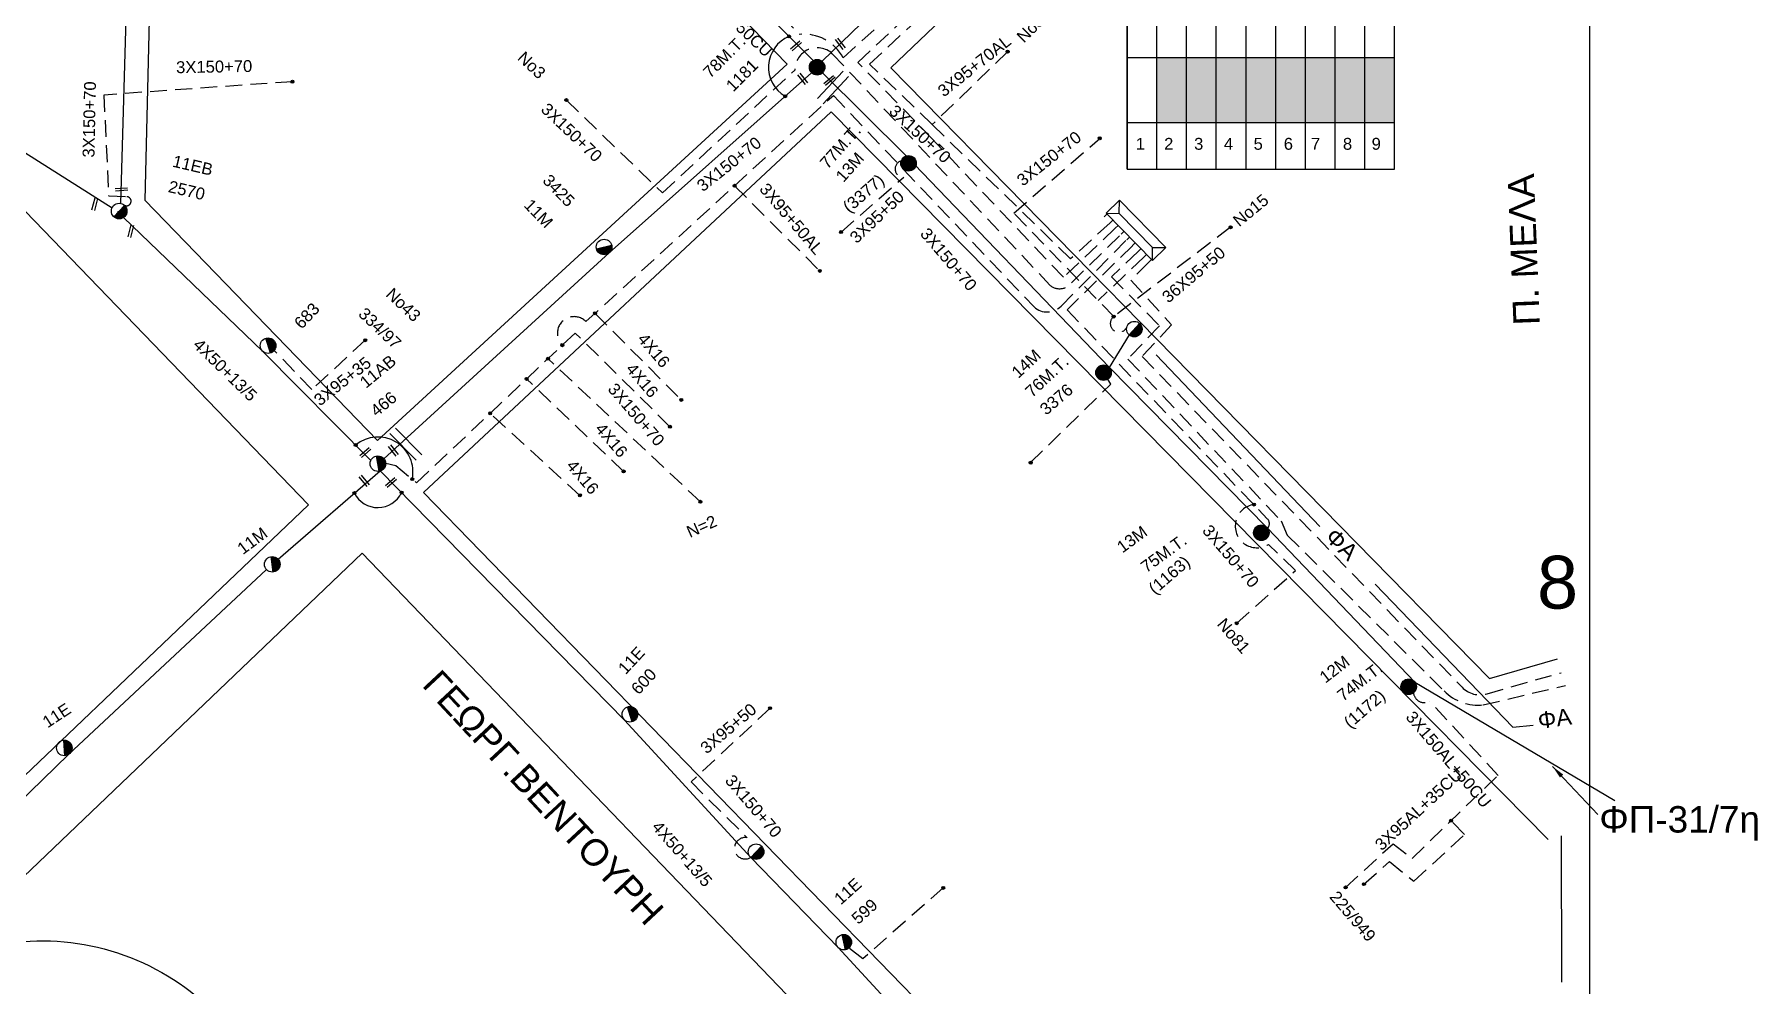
# Model space of a CAD drawing. Header units: millimetres. Extents: x 745 to 5694, y 762 to 3401.
# Drawn here: x 2838.3 to 3099.3, y 1613.2 to 1757.3 of the extents above; entities that cross this region are included whole.
import ezdxf
from ezdxf.enums import TextEntityAlignment as Align

# ---------------------------------------------------------------- set-up
doc = ezdxf.new("R2010")
doc.units = ezdxf.units.MM
doc.linetypes.add('DASHED', pattern=[19.05, 12.7, -6.35])
for name, color, linetype in [('Άγνωστα', 7, 'Continuous'), ('Ασφαλειοκιβώτια Χ.Τ 9 αναχωρήσεων', 7, 'Continuous'), ('Εναέρια παροχή ΧΤ 4x16', 7, 'SYN_LINE'), ('Επιγραφές - Σχήματα', 7, 'Continuous'), ('Καλώδια ΧΤ   3x150AL+50CU', 7, 'DASHED'), ('Μηχανική τομή', 7, 'Continuous'), ('Στύλος Ξύλινος', 7, 'Continuous'), ('Στύλος Ξύλινος @ 1', 7, 'Continuous'), ('Στύλος ΦΜ', 7, 'Continuous'), ('Στύλος ΦΜ @ 1', 7, 'Continuous'), ('Συνδέσεις', 7, 'Continuous'), ('Τομή', 7, 'Continuous'), ('Υποσταθμός πόλεως', 7, 'Continuous'), ('Υπόβαθρο ΔΕΗ', 7, 'Continuous')]:
    doc.layers.add(name, color=color, linetype=linetype)
doc.styles.add('arial', font='arial.ttf')
doc.styles.get("Standard").update_dxf_attribs({"font": 'arial.ttf'})
doc.linetypes.add('SYN_LINE', pattern='A,0.5,-0.0001,["/\\/\\/\\/",Standard,S=0.1,R=0,X=0,Y=-0.05],-0.25', length=0.7501)
doc.dimstyles.new('ISO-25', dxfattribs={"dimtxt": 2.5, "dimasz": 2.5, "dimexe": 1.25, "dimexo": 0.625, "dimtad": 1, "dimtxsty": 'Standard', "dimcen": 2.5, "dimadec": 0, "dimazin": 0, "dimtfac": 1, "dimtmove": 0, "dimatfit": 3, "dimfxl": 1, "dimarcsym": 0})

# ---------------------------------------------------------------- blocks, each defined once
blk = doc.blocks.new('ΥΠΟΣΤΑΘΜΟΣ ΠΟΛΕΩΣ 9 ΑΝΑΧΩΡΗΣΕΩΝ')
at = {"layer": 'Υποσταθμός πόλεως', "ltscale": 40}
for p, q in [((-9.63, -2.82), (-9.63, -4)), ((-7.12, -2.82), (-7.12, -4)), ((-4.84, -2.82), (-4.84, -4)), ((-2.36, -2.82), (-2.36, -4)), ((0.09, -2.82), (0.09, -4)), ((2.55, -2.82), (2.55, -4)), ((5.02, -2.82), (5.02, -4)), ((7.48, -2.82), (7.48, -4)), ((9.61, -2.82), (9.61, -4))]:
    blk.add_line(p, q, dxfattribs=at)
blk.add_lwpolyline([(-10.02, 2.82), (10.02, 2.82), (10.02, -2.82), (-10.02, -2.82)], close=True, dxfattribs=at)
for points in [[(-7.21, 0), (-10.02, 2.82)], [(-10.02, -2.82), (-7.21, 0)], [(-7.21, 0), (7.21, 0)], [(7.21, 0), (10.02, 2.82)], [(10.02, -2.82), (7.21, 0)]]:
    blk.add_lwpolyline(points, dxfattribs=at)
at = {"layer": 'Υποσταθμός πόλεως', "linetype": 'SYN_LINE', "ltscale": 40, "flags": 1}
for tag, p in [('ΜΕΤΑΣΧΗΜΑΤΙΣΜΟΣ', (10.79, 1.71)), ('ΙΣΧΥΣ', (10.77, -1.08)), ('ΑΡΙΘΜΟΣ', (10.89, -3.8))]:
    blk.add_attdef(tag, p, '', height=1.8, dxfattribs=at)
blk = doc.blocks.new('ΥΠΑΡΧΩΝ ΤΣΙΜΕΝΤΕΝΙΟΣ ΣΤΥΛΟΣ')
at = {"layer": 'Στύλος ΦΜ'}
blk.add_hatch(color=256, dxfattribs=at).paths.add_polyline_path([(-1.29, -2.28, 0.574793), (2.62, 0, 0.268822), (1.3, 2.27)])
blk.add_line((-1.29, -2.28), (1.3, 2.27), dxfattribs=at)
blk.add_circle((0, 0), 2.62, dxfattribs=at)
at = {"layer": 'Στύλος ΦΜ', "flags": 4}
for tag, p in [('ΑΡΙΘΜΟΣ', (-4.68, 8.05)), ('ΤΥΠΟΣ', (-4.91, 3.03))]:
    blk.add_attdef(tag, p, '', height=4, dxfattribs=at)
blk = doc.blocks.new('ΥΠΑΡΧΩΝ ΞΥΛΙΝΟΣ ΣΤΥΛΟΣ')
at = {"layer": 'Στύλος Ξύλινος'}
h = blk.add_hatch(color=7, dxfattribs=at)
h.paths.add_polyline_path([(-2.62, 0, 0.270008), (-1.29, -2.28), (1.3, 2.27, 0.576266)])
h.paths.add_polyline_path([(-1.29, -2.28, 0.574793), (2.62, 0, 0.268822), (1.3, 2.27)])
at = {"layer": 'Στύλος Ξύλινος', "color": 7}
blk.add_line((-1.29, -2.28), (1.3, 2.27), dxfattribs=at)
blk.add_circle((0, 0), 2.62, dxfattribs=at)
at = {"layer": 'Στύλος Ξύλινος', "flags": 4}
for tag, p in [('ΑΡΙΘΜΟΣ', (-4.91, 8.6)), ('ΤΥΠΟΣ', (-4.85, 3.39))]:
    blk.add_attdef(tag, p, '', height=4, dxfattribs=at)
blk = doc.blocks.new('ΑΣΦΑΛΕΙΟΚΙΒΩΤΙΟ ΥΠΟΣΤΑΘΜΟΥ 9 ΑΝΑΧΩΡΗΣΕΩΝ')
at = {"layer": 'Ασφαλειοκιβώτια Χ.Τ 9 αναχωρήσεων', "ltscale": 40}
for p, q in [((-23.8, 40.36), (24.02, 40.36)), ((-9.72, 40.36), (-9.72, -40.64)), ((9.94, 40.36), (9.94, -40.64)), ((-23.8, 31.36), (24.02, 31.36)), ((-23.8, 22.36), (24.02, 22.36)), ((-23.8, 13.36), (24.02, 13.36)), ((-23.8, 4.36), (24.02, 4.36)), ((-23.8, -4.64), (24.02, -4.64)), ((-23.8, -13.64), (24.02, -13.64)), ((-23.8, -22.64), (24.02, -22.64)), ((-23.8, -31.64), (24.02, -31.64))]:
    blk.add_line(p, q, dxfattribs=at)
at = {"layer": 'Ασφαλειοκιβώτια Χ.Τ 9 αναχωρήσεων'}
blk.add_lwpolyline([(-23.8, -40.64), (24.02, -40.64), (24.02, 40.36), (-23.8, 40.36)], close=True, dxfattribs=at)
for s, p in [('1', (-17.96, 37.74)), ('2', (-17.96, 29.17)), ('3', (-17.96, 20.09)), ('4', (-17.96, 11.07)), ('5', (-17.96, 2.06)), ('6', (-17.96, -7.08)), ('7', (-17.96, -15.32)), ('8', (-17.96, -25)), ('9', (-17.96, -33.7))]:
    blk.add_text(s, height=3.6, rotation=270, dxfattribs=at).set_placement(p)
at = {"layer": 'Ασφαλειοκιβώτια Χ.Τ 9 αναχωρήσεων', "ltscale": 40}
for tag, height, p in [('ΟΝΟΜΑ', 5, (-0.16, 44.31)), ('ΚΕΙΜΕΝΟ 1', 2, (17.06, 35.59)), ('ΚΕΙΜΕΝΟ 2', 2, (17.06, 26.88)), ('ΚΕΙΜΕΝΟ 3', 2, (17.06, 17.69)), ('ΚΕΙΜΕΝΟ 4', 2, (17.06, 8.71)), ('ΚΕΙΜΕΝΟ 5', 2, (17.06, -0.13)), ('ΚΕΙΜΕΝΟ 6', 2, (17.06, -9.05)), ('ΚΕΙΜΕΝΟ 7', 2, (17.06, -18.13)), ('ΚΕΙΜΕΝΟ 8', 2, (17.06, -26.85)), ('ΚΕΙΜΕΝΟ 9', 2, (17.06, -35.99)), ('ΣΧ', 2, (-0.1, -42.64))]:
    blk.add_attdef(tag, text='', height=height, dxfattribs=at).set_placement(p, align=Align.MIDDLE_CENTER)
blk = doc.blocks.new('_ΣΥΝΔΕΣΗ')
at = {"layer": 'Συνδέσεις', "linetype": 'SYN_LINE', "ltscale": 40}
blk.add_hatch(color=256, dxfattribs=at).paths.add_polyline_path([(0.5, -0.01, 1), (-0.5, -0.01, 1)])
at = {"layer": 'Συνδέσεις'}
blk.add_circle((0, -0.01), 0.5, dxfattribs=at)
blk = doc.blocks.new('ΜΗΧΑΝΙΚΗ ΤΟΜΗ')
at = {"layer": 'Μηχανική τομή', "ltscale": 40}
for p, q in [((-1.89, 0.78), (1.89, 0.78)), ((1.89, 0), (-1.89, 0))]:
    blk.add_line(p, q, dxfattribs=at)
blk = doc.blocks.new('ΤΟΜΗ')
at = {"layer": 'Τομή', "ltscale": 40}
for p, q in [((-5.68, 0), (5.68, 0)), ((5.68, -2.33), (-5.68, -2.33))]:
    blk.add_line(p, q, dxfattribs=at)

msp = doc.modelspace()

# ---------------------------------------------------------------- hatches: boundary and pattern name
at = {"layer": 'Άγνωστα', "ltscale": 0.2}
for color, points in [(151, [(3008.35, 1753.75), (3008.35, 1743.93), (3012.85, 1743.93), (3012.85, 1753.75)]), (62, [(3012.85, 1753.75), (3012.85, 1743.93), (3017.35, 1743.93), (3017.35, 1753.75)]), (27, [(3017.35, 1753.75), (3017.35, 1743.93), (3021.85, 1743.93), (3021.85, 1753.75)]), (1, [(3021.85, 1753.75), (3021.85, 1743.93), (3026.35, 1743.93), (3026.35, 1753.75)]), (173, [(3026.35, 1753.75), (3026.35, 1743.93), (3030.85, 1743.93), (3030.85, 1753.75)]), (30, [(3030.85, 1753.75), (3030.85, 1743.93), (3035.35, 1743.93), (3035.35, 1753.75)]), (6, [(3035.35, 1753.75), (3035.35, 1743.93), (3039.85, 1743.93), (3039.85, 1753.75)]), (2, [(3039.85, 1753.75), (3039.85, 1743.93), (3044.35, 1743.93), (3044.35, 1753.75)])]:
    msp.add_hatch(color=color, dxfattribs=at).paths.add_polyline_path(points)

# ---------------------------------------------------------------- linework, layer by layer
at = {"layer": 'Άγνωστα', "color": 6}
msp.add_lwpolyline([(2851.42, 1731.67), (2852.81, 1780.69), (2852.99, 1812.72), (2852.42, 1857.65), (2853.92, 1887.61), (2853.61, 1904.08)], dxfattribs=at)
at = {"layer": 'Άγνωστα', "color": 2}
for points in [[(2956.3, 1753.32), (2938.03, 1771.53), (2914.95, 1795.29), (2885.47, 1825.61), (2854.43, 1856.83)], [(2891.26, 1693.02), (2925.4, 1724.21), (2956.05, 1751.46)]]:
    msp.add_lwpolyline(points, dxfattribs=at)
at = {"layer": 'Άγνωστα', "color": 5}
msp.add_lwpolyline([(2957.64, 1753.2), (2976.8, 1771.73), (3003.45, 1798.11), (3030.16, 1823), (3062.28, 1853)], dxfattribs=at)
at = {"layer": 'Άγνωστα', "color": 2, "linetype": 'DASHED', "ltscale": 0.2}
for points in [[(3002.05, 1727.91), (2994.19, 1720.49), (2974.32, 1741.43), (2963.06, 1753.02), (2974.35, 1763.58), (3001, 1788.51), (3023.51, 1809.58, -0.440031), (3030.18, 1816.16), (3057.75, 1842.3), (3065.75, 1836.35), (3072.34, 1844.94)], [(2936.99, 1772.09), (2938.45, 1773.91), (2941.2, 1771.24), (2954.16, 1757.26, -0.305813), (2960.82, 1753.72), (2972.82, 1764.52), (2974.35, 1763.58)]]:
    msp.add_lwpolyline(points, format="xyb", dxfattribs=at)
at = {"layer": 'Άγνωστα', "color": 6, "linetype": 'DASHED', "ltscale": 0.2}
for points in [[(3001.25, 1728.72), (2995.27, 1723.28), (2974.32, 1743.61), (2964.81, 1752.77), (3025.33, 1808.78)], [(2877.39, 1750.11), (2848.83, 1748.09)]]:
    msp.add_lwpolyline(points, dxfattribs=at)
at = {"layer": 'Άγνωστα', "color": 151, "linetype": 'DASHED', "ltscale": 0.2}
msp.add_lwpolyline([(2933.45, 1733.26), (2953.51, 1751.87, -0.654485), (2959.18, 1754.35), (2992.11, 1719.32, 0.440713), (2995.41, 1719.67), (3002.92, 1727.02)], format="xyb", dxfattribs=at)
at = {"layer": 'Άγνωστα', "color": 30}
for points in [[(2957.69, 1751.43), (2970.36, 1738.86), (3001.12, 1706.86), (3025.12, 1682.5), (3047.43, 1659.2), (3077.72, 1641.25)], [(3004.13, 1711.77), (3001.13, 1706.85)]]:
    msp.add_lwpolyline(points, dxfattribs=at)
at = {"layer": 'Άγνωστα', "color": 6, "linetype": 'DASHED', "ltscale": 0.2}
msp.add_lwpolyline([(2848.83, 1748.09), (2849.56, 1732.8), (2852.29, 1732.7, -1.239162), (2851.96, 1731.39, -1.138554)], format="xyb", dxfattribs=at)
at = {"layer": 'Άγνωστα', "color": 62, "linetype": 'DASHED', "ltscale": 0.2}
msp.add_lwpolyline([(2918.28, 1710.21, -1.007208), (2921.86, 1713.77), (2959.34, 1748.04), (2969.94, 1736.86), (2989.74, 1716, 0.397601), (2993.83, 1716.11), (3003.77, 1726.15)], format="xyb", dxfattribs=at)
at = {"layer": 'Άγνωστα', "color": 151, "linetype": 'DASHED', "ltscale": 0.2}
msp.add_lwpolyline([(2918.89, 1747.31), (2933.45, 1733.26)], dxfattribs=at)
at = {"layer": 'Άγνωστα', "color": 62}
for points in [[(2850.07, 1730.98), (2827.18, 1745.45)], [(2851, 1730.36), (2850.93, 1730.44)], [(2889.28, 1692.76), (2872.87, 1709.31), (2851.83, 1729.56)]]:
    msp.add_lwpolyline(points, dxfattribs=at)
at = {"layer": 'Άγνωστα', "color": 1, "linetype": 'DASHED', "ltscale": 0.2}
for points in [[(3001.81, 1714.54), (2986.69, 1730.2), (2999.7, 1741.53)], [(3006.36, 1723.52), (2999.46, 1716.97)]]:
    msp.add_lwpolyline(points, dxfattribs=at)
at = {"layer": 'Άγνωστα', "color": 62, "linetype": 'DASHED', "ltscale": 0.2}
for points in [[(2944.36, 1734.34), (2957.29, 1721.45)], [(2888.42, 1710.96), (2880.35, 1703.51), (2874.22, 1709.84)], [(2891.53, 1692.32), (2893.05, 1692.01), (2896.2, 1689.38), (2920.24, 1712.05)], [(2939.2, 1686.49), (2916.12, 1708.16)]]:
    msp.add_lwpolyline(points, dxfattribs=at)
at = {"layer": 'Άγνωστα', "color": 30, "linetype": 'DASHED', "ltscale": 0.2}
for points in [[(2960.51, 1727.34), (2970.01, 1735.66)], [(2989.22, 1692.43), (3001.39, 1704.31), (3000.91, 1705.06)], [(3036.94, 1628.1), (3044.12, 1634.72), (3047, 1632.5), (3060.03, 1645.07)], [(3039.72, 1628.6), (3043.58, 1632.01), (3047.29, 1629.04), (3054.94, 1636.11), (3052.91, 1638.21)]]:
    msp.add_lwpolyline(points, dxfattribs=at)
at = {"layer": 'Άγνωστα', "color": 1, "linetype": 'DASHED', "ltscale": 0.2}
msp.add_lwpolyline([(3019.52, 1728.07), (3001.81, 1714.54, 1.2573), (3003.78, 1712.91, -3.242892)], format="xyb", dxfattribs=at)
at = {"layer": 'Άγνωστα', "color": 30, "linetype": 'DASHED', "ltscale": 0.2}
for points in [[(3004.64, 1725.27), (2994.74, 1715.57), (3025.12, 1683.88, -0.406783), (3025.12, 1682.5, 2.996138)], [(3020.45, 1668.11), (3029.37, 1676.09), (3025.27, 1680.04, -1.237081), (3023.05, 1686.08, 16.734546)], [(3060.03, 1645.07), (3049.7, 1656.3, -0.532346), (3047.21, 1657.54, 11.020168)]]:
    msp.add_lwpolyline(points, format="xyb", dxfattribs=at)
at = {"layer": 'Άγνωστα', "color": 173, "linetype": 'DASHED', "ltscale": 0.2}
msp.add_lwpolyline([(3005.5, 1724.39), (3001.47, 1720.55), (3008.74, 1713.15), (3003.96, 1708.1), (3027.17, 1683.61), (3028.1, 1681.45), (3051.85, 1657.85, 0.224211), (3057.8, 1655.74), (3070.23, 1658.68)], format="xyb", dxfattribs=at)
at = {"layer": 'Άγνωστα', "color": 27, "linetype": 'DASHED', "ltscale": 0.2}
msp.add_lwpolyline([(3007.11, 1722.76), (3004.39, 1720.04), (3010.56, 1713.29), (3006.12, 1708.5), (3054.58, 1658.41, 0.280801), (3058.36, 1657.43), (3069.59, 1660.62)], format="xyb", dxfattribs=at)
at = {"layer": 'Άγνωστα', "color": 85, "linetype": 'SYN_LINE', "ltscale": 20}
for points in [[(2875.23, 1677.79), (2891.46, 1691.86)], [(2816.29, 1621.82), (2843.49, 1648.24), (2873.48, 1676.22)], [(2874.34, 1677.02), (2874.34, 1677.03)]]:
    msp.add_lwpolyline(points, dxfattribs=at)
at = {"layer": 'Άγνωστα', "color": 85}
msp.add_lwpolyline([(2990.65, 1585.81), (2960.05, 1619.02), (2946.83, 1632.65), (2927.72, 1653.45), (2890.72, 1691.15)], dxfattribs=at)
at = {"layer": 'Άγνωστα', "color": 85, "linetype": 'DASHED', "ltscale": 0.2}
for points in [[(2949.75, 1655.24), (2937.79, 1644.07)], [(2975.99, 1628.03), (2963.79, 1617.28), (2961.71, 1618.93)]]:
    msp.add_lwpolyline(points, dxfattribs=at)
msp.add_lwpolyline([(2937.79, 1644.07), (2946.3, 1635.62, 1.466626), (2946.83, 1632.65, 8.570695)], format="xyb", dxfattribs=at)
at = {"layer": 'Άγνωστα', "color": 30, "linetype": 'DASHED', "ltscale": 0.2}
msp.add_arc((2969.94, 1736.9), 1.25, 105.7263, 272.984, dxfattribs=at)
at = {"layer": 'Εναέρια παροχή ΧΤ 4x16', "color": 62, "linetype": 'DASHED', "ltscale": 0.2}
for points in [[(2923.25, 1715.03), (2936.29, 1701.93)], [(2934.58, 1697.87), (2920.24, 1712.05)], [(2927.57, 1691.09), (2912.87, 1705.1)], [(2920.94, 1687.47), (2907.35, 1699.9)]]:
    msp.add_lwpolyline(points, dxfattribs=at)
at = {"layer": 'Επιγραφές - Σχήματα', "color": 6, "linetype": 'DASHED', "ltscale": 0.2}
msp.add_line((2985.73, 1754.65), (2974.32, 1743.61), dxfattribs=at)
at = {"layer": 'Επιγραφές - Σχήματα', "color": 85, "ltscale": 0.2}
for p, q in [((3008.23, 1708.76), (3033.01, 1682.74)), ((3041.42, 1674.04), (3062.25, 1652.38)), ((3062.25, 1652.38), (3065.34, 1652.66)), ((3069.58, 1635.93), (3069.65, 1613.77))]:
    msp.add_line(p, q, dxfattribs=at)
at = {"layer": 'Επιγραφές - Σχήματα'}
msp.add_lwpolyline([(780.39, 1891.51), (3073.89, 1891.51), (3073.89, 778.3), (780.39, 778.3)], close=True, dxfattribs=at)
at = {"layer": 'Επιγραφές - Σχήματα', "ltscale": 0.2}
for centre, radius, start, end in [((2954.6, 1752.29), 5.08, 112.8484, 239.797), ((2890.36, 1691), 5.3, 348.2334, 129.68), ((2890.34, 1689.58), 3.96, 206.333, 334.6928)]:
    msp.add_arc(centre, radius, start, end, dxfattribs=at)
at = {"layer": 'Υπόβαθρο ΔΕΗ'}
for points in [[(2857.85, 1849.93), (2855.02, 1732.18), (2890.29, 1695.8), (2952.35, 1752.77), (2857.85, 1849.93)], [(3068.15, 1831.43), (3058.72, 1838.71), (2968.07, 1752.21), (3058.75, 1659.73), (3069.04, 1662.73)], [(3067.63, 1635.35), (2959, 1745.54), (2897.25, 1687.88), (2992.22, 1590.19), (3064.97, 1587.22)]]:
    msp.add_lwpolyline(points, dxfattribs=at)
for points in [[(2879.85, 1686.03), (2814.69, 1623.94), (2772.36, 1668.58, -0.412586), (2772.65, 1681.02), (2827.1, 1733.32, -0.402483), (2834.17, 1733.32), (2879.85, 1686.03)], [(2887.98, 1678.7), (2821.83, 1615.58, -0.480726), (2875, 1593.03), (2964.93, 1589.55, 0.577181), (2967.39, 1596.13), (2887.98, 1678.7)]]:
    msp.add_lwpolyline(points, format="xyb", dxfattribs=at)

# ---------------------------------------------------------------- block references
at = {"layer": 'Ασφαλειοκιβώτια Χ.Τ 9 αναχωρήσεων', "xscale": 0.499999999999965, "yscale": 0.499999999999965, "zscale": 0.499999999999965, "rotation": 90.00149064746421}
msp.add_blockref('ΑΣΦΑΛΕΙΟΚΙΒΩΤΙΟ ΥΠΟΣΤΑΘΜΟΥ 9 ΑΝΑΧΩΡΗΣΕΩΝ', (3024.03, 1748.78), dxfattribs=at)
at = {"layer": 'Μηχανική τομή'}
for p, xscale, yscale, zscale, rotation in [((2960.23, 1755.73), 0.5000000000003558, 0.5000000000003558, 0.5000000000003558, 308.1512455255077), ((2953.81, 1755.41), 0.5000000000003925, 0.5000000000003925, 0.5000000000003925, 40.35439376843767), ((2954.54, 1750.42), 0.5000000000003558, 0.5000000000003558, 0.5000000000003558, 308.1512455255077), ((2958.87, 1750.16), 0.5000000000003925, 0.5000000000003925, 0.5000000000003925, 40.35439376843767), ((2851.49, 1733.98), 0.5000000000005277, 0.5000000000005277, 0.5000000000005277, 184.3154285623397), ((2847.64, 1731.51), 0.5000000000003775, 0.5000000000003775, 0.5000000000003775, 75.88777543483538), ((2853.11, 1727.43), 0.5000000000003775, 0.5000000000003775, 0.5000000000003775, 75.88777543483538), ((2888.57, 1693.83), 0.5000000000003925, 0.5000000000003925, 0.5000000000003925, 40.35439376843767), ((2892.51, 1694.14), 0.5000000000003558, 0.5000000000003558, 0.5000000000003558, 308.1512455255077), ((2888.11, 1689.55), 0.5000000000003558, 0.5000000000003558, 0.5000000000003558, 308.1512455255077), ((2892.45, 1689.28), 0.5000000000003925, 0.5000000000003925, 0.5000000000003925, 40.35439376843767)]:
    msp.add_blockref('ΜΗΧΑΝΙΚΗ ΤΟΜΗ', p, dxfattribs=dict(at, xscale=xscale, yscale=yscale, zscale=zscale, rotation=rotation))
at = {"layer": 'Στύλος Ξύλινος @ 1', "ltscale": 40}
ref = msp.add_blockref('ΥΠΑΡΧΩΝ ΞΥΛΙΝΟΣ ΣΤΥΛΟΣ', (2956.88, 1752.29), dxfattribs=dict(at, xscale=0.4499999999996975, yscale=0.4499999999996975, zscale=0.4499999999996975, rotation=44.9984275613677))
ref.add_attrib('ΤΥΠΟΣ', '78M.T.', (2940.69, 1750.51), dxfattribs={"layer": 'Στύλος Ξύλινος', "height": 1.8, "rotation": 44.9984, "flags": 4})
ref.add_attrib('ΑΡΙΘΜΟΣ', '1181', (2944.16, 1748.46), dxfattribs={"layer": 'Στύλος Ξύλινος', "height": 1.8, "rotation": 44.9984, "flags": 4})
ref = msp.add_blockref('ΥΠΑΡΧΩΝ ΞΥΛΙΝΟΣ ΣΤΥΛΟΣ', (2970.73, 1737.74), dxfattribs=dict(at, xscale=0.4499999999997117, yscale=0.4499999999997117, zscale=0.4499999999997117, rotation=48.16207289239045))
ref.add_attrib('ΤΥΠΟΣ', '77M.T.', (2958.46, 1736.77), dxfattribs={"layer": 'Στύλος Ξύλινος', "height": 1.8, "rotation": 48.1621, "flags": 4})
ref.add_attrib('ΑΡΙΘΜΟΣ', '13M', (2960.87, 1734.76), dxfattribs={"layer": 'Στύλος Ξύλινος', "height": 1.8, "rotation": 48.1621, "flags": 4})
ref = msp.add_blockref('ΥΠΑΡΧΩΝ ΞΥΛΙΝΟΣ ΣΤΥΛΟΣ', (3000.27, 1706.05), dxfattribs=dict(at, xscale=0.4499999999998721, yscale=0.4499999999998721, zscale=0.4499999999998721, rotation=42.91954311908235))
ref.add_attrib('ΤΥΠΟΣ', '14M', (2987.37, 1705.1), dxfattribs={"layer": 'Στύλος Ξύλινος', "height": 1.8, "rotation": 42.9195, "flags": 4})
ref.add_attrib('ΑΡΙΘΜΟΣ', '76M.T.', (2989.44, 1702.18), dxfattribs={"layer": 'Στύλος Ξύλινος', "height": 1.8, "rotation": 42.9195, "flags": 4})
ref = msp.add_blockref('ΥΠΑΡΧΩΝ ΞΥΛΙΝΟΣ ΣΤΥΛΟΣ', (3024.17, 1681.8), dxfattribs=dict(at, xscale=0.4499999999997831, yscale=0.4499999999997831, zscale=0.4499999999997831, rotation=36.01322363451982))
ref.add_attrib('ΤΥΠΟΣ', '13M', (3003.13, 1678.66), dxfattribs={"layer": 'Στύλος Ξύλινος', "height": 1.8, "rotation": 36.0132, "flags": 4})
ref.add_attrib('ΑΡΙΘΜΟΣ', '75M.T.', (3006.75, 1675.66), dxfattribs={"layer": 'Στύλος Ξύλινος', "height": 1.8, "rotation": 36.0132, "flags": 4})
ref = msp.add_blockref('ΥΠΑΡΧΩΝ ΞΥΛΙΝΟΣ ΣΤΥΛΟΣ', (3046.49, 1658.48), dxfattribs=dict(at, xscale=0.4499999999998238, yscale=0.4499999999998238, zscale=0.4499999999998238, rotation=37.55323255189363))
ref.add_attrib('ΤΥΠΟΣ', '12M', (3033.87, 1658.94), dxfattribs={"layer": 'Στύλος Ξύλινος', "height": 1.8, "rotation": 37.5532, "flags": 4})
ref.add_attrib('ΑΡΙΘΜΟΣ', '74M.T.', (3036.54, 1656.19), dxfattribs={"layer": 'Στύλος Ξύλινος', "height": 1.8, "rotation": 37.5532, "flags": 4})
at = {"layer": 'Στύλος ΦΜ @ 1', "ltscale": 40}
ref = msp.add_blockref('ΥΠΑΡΧΩΝ ΤΣΙΜΕΝΤΕΝΙΟΣ ΣΤΥΛΟΣ', (2851.15, 1730.52), dxfattribs=dict(at, xscale=0.4499999999996779, yscale=0.4499999999996779, zscale=0.4499999999996779, rotation=346.8465568456768))
ref.add_attrib('ΤΥΠΟΣ', '11EB', (2859.11, 1737.26), dxfattribs={"layer": 'Στύλος ΦΜ', "height": 1.8, "rotation": 346.8466, "flags": 4})
ref.add_attrib('ΑΡΙΘΜΟΣ', '2570', (2858.46, 1733.42), dxfattribs={"layer": 'Στύλος ΦΜ', "height": 1.8, "rotation": 346.8466, "flags": 4})
ref = msp.add_blockref('ΥΠΑΡΧΩΝ ΤΣΙΜΕΝΤΕΝΙΟΣ ΣΤΥΛΟΣ', (2924.61, 1725.08), dxfattribs=dict(at, xscale=0.4499999999996175, yscale=0.4499999999996175, zscale=0.4499999999996175, rotation=314.0093803794512))
ref.add_attrib('ΤΥΠΟΣ', '3425', (2915.16, 1735.02), dxfattribs={"layer": 'Στύλος ΦΜ', "height": 1.8, "rotation": 314.0094, "flags": 4})
ref.add_attrib('ΑΡΙΘΜΟΣ', '11M', (2912.34, 1731.29), dxfattribs={"layer": 'Στύλος ΦΜ', "height": 1.8, "rotation": 314.0094, "flags": 4})
ref = msp.add_blockref('ΥΠΑΡΧΩΝ ΤΣΙΜΕΝΤΕΝΙΟΣ ΣΤΥΛΟΣ', (2873.71, 1710.14), dxfattribs=dict(at, xscale=0.4499999999998621, yscale=0.4499999999998621, zscale=0.4499999999998621, rotation=46.7017062407232))
ref.add_attrib('ΤΥΠΟΣ', '683', (2878.79, 1712.53), dxfattribs={"layer": 'Στύλος ΦΜ', "height": 1.8, "rotation": 46.7017, "flags": 4})
at = {"layer": 'Στύλος ΦΜ @ 1', "ltscale": 40, "xscale": 0.4499999999996779, "yscale": 0.4499999999996779, "zscale": 0.4499999999996779, "rotation": 346.8465568456768}
for p in [(3004.93, 1712.64), (2947.63, 1633.51)]:
    msp.add_blockref('ΥΠΑΡΧΩΝ ΤΣΙΜΕΝΤΕΝΙΟΣ ΣΤΥΛΟΣ', p, dxfattribs=at)
at = {"layer": 'Στύλος ΦΜ @ 1', "ltscale": 40}
ref = msp.add_blockref('ΥΠΑΡΧΩΝ ΤΣΙΜΕΝΤΕΝΙΟΣ ΣΤΥΛΟΣ', (2890.35, 1692.27), dxfattribs=dict(at, xscale=0.4499999999997661, yscale=0.4499999999997661, zscale=0.4499999999997661, rotation=39.49493457689415))
ref.add_attrib('ΤΥΠΟΣ', '11AB', (2888.54, 1703.59), dxfattribs={"layer": 'Στύλος ΦΜ', "height": 1.8, "rotation": 39.4949, "flags": 4})
ref.add_attrib('ΑΡΙΘΜΟΣ', '466', (2890.15, 1699.29), dxfattribs={"layer": 'Στύλος ΦΜ', "height": 1.8, "rotation": 39.4949, "flags": 4})
ref = msp.add_blockref('ΥΠΑΡΧΩΝ ΤΣΙΜΕΝΤΕΝΙΟΣ ΣΤΥΛΟΣ', (2874.34, 1677.02), dxfattribs=dict(at, xscale=0.4499999999997239, yscale=0.4499999999997239, zscale=0.4499999999997239, rotation=36.61415196324038))
ref.add_attrib('ΤΥΠΟΣ', '11M', (2869.89, 1678.41), dxfattribs={"layer": 'Στύλος ΦΜ', "height": 1.8, "rotation": 36.6142, "flags": 4})
ref = msp.add_blockref('ΥΠΑΡΧΩΝ ΤΣΙΜΕΝΤΕΝΙΟΣ ΣΤΥΛΟΣ', (2928.52, 1654.32), dxfattribs=dict(at, xscale=0.4499999999995336, yscale=0.4499999999995336, zscale=0.4499999999995336, rotation=47.11360695240962))
ref.add_attrib('ΤΥΠΟΣ', '11E', (2927.88, 1660.24), dxfattribs={"layer": 'Στύλος ΦΜ', "height": 1.8, "rotation": 47.1136, "flags": 4})
ref.add_attrib('ΑΡΙΘΜΟΣ', '600', (2929.84, 1657.16), dxfattribs={"layer": 'Στύλος ΦΜ', "height": 1.8, "rotation": 47.1136, "flags": 4})
ref = msp.add_blockref('ΥΠΑΡΧΩΝ ΤΣΙΜΕΝΤΕΝΙΟΣ ΣΤΥΛΟΣ', (2842.84, 1649.22), dxfattribs=dict(at, xscale=0.4499999999996535, yscale=0.4499999999996535, zscale=0.4499999999996535, rotation=33.35755499982542))
ref.add_attrib('ΤΥΠΟΣ', '11E', (2840.3, 1652.17), dxfattribs={"layer": 'Στύλος ΦΜ', "height": 1.8, "rotation": 33.3576, "flags": 4})
ref = msp.add_blockref('ΥΠΑΡΧΩΝ ΤΣΙΜΕΝΤΕΝΙΟΣ ΣΤΥΛΟΣ', (2960.92, 1619.81), dxfattribs=dict(at, xscale=0.4499999999995619, yscale=0.4499999999995619, zscale=0.4499999999995619, rotation=41.82920597867264))
ref.add_attrib('ΤΥΠΟΣ', '11E', (2960.46, 1625.36), dxfattribs={"layer": 'Στύλος ΦΜ', "height": 1.8, "rotation": 41.8292, "flags": 4})
ref.add_attrib('ΑΡΙΘΜΟΣ', '599', (2963.1, 1622.4), dxfattribs={"layer": 'Στύλος ΦΜ', "height": 1.8, "rotation": 41.8292, "flags": 4})
at = {"layer": 'Συνδέσεις', "xscale": 0.4499999999998181, "yscale": 0.4499999999998181, "zscale": 0.4499999999998181}
for p in [(2952.63, 1756.97), (2985.74, 1754.66), (2877.39, 1750.11), (2918.89, 1747.32), (2952.05, 1747.91), (2999.7, 1741.54), (2944.37, 1734.35), (3019.52, 1728.08), (2960.51, 1727.35), (2957.29, 1721.46), (2923.25, 1715.04), (3001.81, 1714.54), (2888.43, 1710.97), (2918.29, 1710.21), (2916.12, 1708.17), (2912.87, 1705.11), (2936.29, 1701.93), (2907.35, 1699.9), (2934.58, 1697.87), (2886.98, 1695.09), (2989.23, 1692.43), (2895.55, 1689.93), (2927.57, 1691.1), (2886.79, 1687.82), (2893.93, 1687.89), (2920.94, 1687.48), (2939.2, 1686.5), (3023.05, 1686.08), (3020.45, 1668.11), (2949.75, 1655.25), (3052.92, 1638.21), (3039.72, 1628.6), (2975.99, 1628.03), (3036.94, 1628.11)]:
    msp.add_blockref('_ΣΥΝΔΕΣΗ', p, dxfattribs=at)
at = {"layer": 'Τομή'}
for p, xscale, yscale, zscale, rotation in [((2958.87, 1749.63), 0.4999999999998793, 0.4999999999998793, 0.4999999999998793, 47.01742493280823), ((2895, 1695.62), 0.5000000000001955, 0.5000000000001955, 0.5000000000001955, 314.6310666831657)]:
    msp.add_blockref('ΤΟΜΗ', p, dxfattribs=dict(at, xscale=xscale, yscale=yscale, zscale=zscale, rotation=rotation))
at = {"layer": 'Υποσταθμός πόλεως', "xscale": 0.4999999999999862, "yscale": 0.4999999999999862, "zscale": 0.4999999999999862, "rotation": 314.503634756902}
msp.add_blockref('ΥΠΟΣΤΑΘΜΟΣ ΠΟΛΕΩΣ 9 ΑΝΑΧΩΡΗΣΕΩΝ', (3005.17, 1727.59), dxfattribs=at)

# ---------------------------------------------------------------- texts
at = {"layer": 'Άγνωστα', "char_height": 1.8, "width": 69.1904, "attachment_point": 1, "style": 'arial'}
for s, insert, rotation in [('3X95+70AL', (2974.95, 1749.11), 38.3333), ('3X150+70', (2859.76, 1753.19), 0.9863), ('3X150+70', (2845.6, 1738.64), 88.7843), ('3X150+70', (2916.14, 1747.05), 316.4275), ('3X150+70', (2968.85, 1746.77), 317.25), ('3X150+70', (2938.45, 1734.76), 38.3333), ('3X150+70', (2986.92, 1735.6), 38.3333), ('3X95+50AL', (2949.39, 1734.95), 310.5469), ('3X95+50', (2961.63, 1726.81), 43.3524), ('3X150+70', (2973.74, 1728.18), 310.5469), ('36X95+50', (3008.92, 1717.87), 40.0675), ('4X50+13/5', (2863.46, 1711.38), 315.8012), ('3X95+35', (2880.44, 1702.32), 38.3333), ('3X150+70', (2926.42, 1704.67), 310.5469), ('3X150+70', (3016.48, 1683.23), 310.5469), ('3X95+50', (2938.98, 1649.59), 40.2558), ('3X150+70', (2944.18, 1645.39), 310.5469), ('3X95AL+35CU', (3041.18, 1634.88), 42.6182), ('4X50+13/5', (2933.08, 1638.37), 311.3727)]:
    msp.add_mtext(s, dxfattribs=dict(at, insert=insert, rotation=rotation))
at = {"layer": 'Εναέρια παροχή ΧΤ 4x16', "char_height": 1.8, "width": 69.1904, "attachment_point": 1, "rotation": 310.5469, "style": 'arial'}
for insert in [(2930.92, 1712.25), (2929.16, 1707.71), (2924.51, 1698.65), (2920.15, 1693.06)]:
    msp.add_mtext('4X16', dxfattribs=dict(at, insert=insert))
at = {"layer": 'Επιγραφές - Σχήματα', "attachment_point": 1, "style": 'arial'}
for s, insert, char_height, width, rotation in [('Nο36', (2986.93, 1757.15), 1.8, 55.4327, 45.0382), ('Nο3', (2912.59, 1754.86), 1.8, 69.1904, 316.4275), ('(3377)', (2960.57, 1731.51), 1.8, 55.4327, 40.8024), ('Nο15', (3019.68, 1729.43), 1.8, 69.1904, 39.4084), ('Nο43', (2892.66, 1719.05), 1.8, 69.1904, 316.4275), ('334/97', (2888.49, 1716.08), 1.8, 69.1904, 316.4275), ('3376', (2990.41, 1700.87), 1.8, 55.4327, 40.8024), ('N=2', (2936.88, 1682.65), 1.8, 69.1904, 23.8852), ('8', (3065.93, 1678.31), 8, 69.1904, 0.1115), ('(1163)', (3006.88, 1673.72), 1.8, 55.4327, 40.8024), ('Nο81', (3018.72, 1669.08), 1.8, 69.1904, 310.5469), ('ΓΕΩΡΓ.ΒΕΝΤΟΥΡΗ', (2899.81, 1661.39), 4, 69.1904, 313.0077), ('(1172)', (3036.46, 1653.45), 1.8, 55.4327, 40.8024), ('225/949', (3035.76, 1627.78), 1.8, 69.1904, 310.5469)]:
    msp.add_mtext(s, dxfattribs=dict(at, insert=insert, char_height=char_height, width=width, rotation=rotation))
at = {"layer": 'Επιγραφές - Σχήματα', "ltscale": 0.2, "insert": (3062.38, 1713.13), "char_height": 4, "width": 30.8102, "attachment_point": 1, "rotation": 92.2815}
msp.add_mtext('Π. ΜΕΛΑ', dxfattribs=at)
at = {"layer": 'Επιγραφές - Σχήματα', "color": 85, "char_height": 2.5, "width": 19.229, "attachment_point": 1, "style": 'arial'}
for insert, rotation in [((3035.38, 1682.75), 316.0335), ((3065.9, 1654.58), 7.8086)]:
    msp.add_mtext('ΦΑ', dxfattribs=dict(at, insert=insert, rotation=rotation))
at = {"layer": 'Επιγραφές - Σχήματα', "ltscale": 0.2, "insert": (3075.37, 1640.41), "char_height": 4, "width": 30.8102, "attachment_point": 1}
msp.add_mtext('ΦΠ-31/7η', dxfattribs=at)
at = {"layer": 'Καλώδια ΧΤ   3x150AL+50CU', "char_height": 1.8, "width": 69.1904, "attachment_point": 1, "style": 'arial'}
for insert, rotation in [((2937.1, 1767.56), 316.4275), ((3047.3, 1655), 310.5469)]:
    msp.add_mtext('3X150AL+50CU', dxfattribs=dict(at, insert=insert, rotation=rotation))

# ---------------------------------------------------------------- leaders
at = {"layer": 'Επιγραφές - Σχήματα', "ltscale": 40}
msp.add_leader([(3068.29, 1646.42), (3075.16, 1639.13)], dimstyle='ISO-25', override={"dimasz": 2, "dimtad": 0}, dxfattribs=at)

doc.saveas('drawing.dxf')
